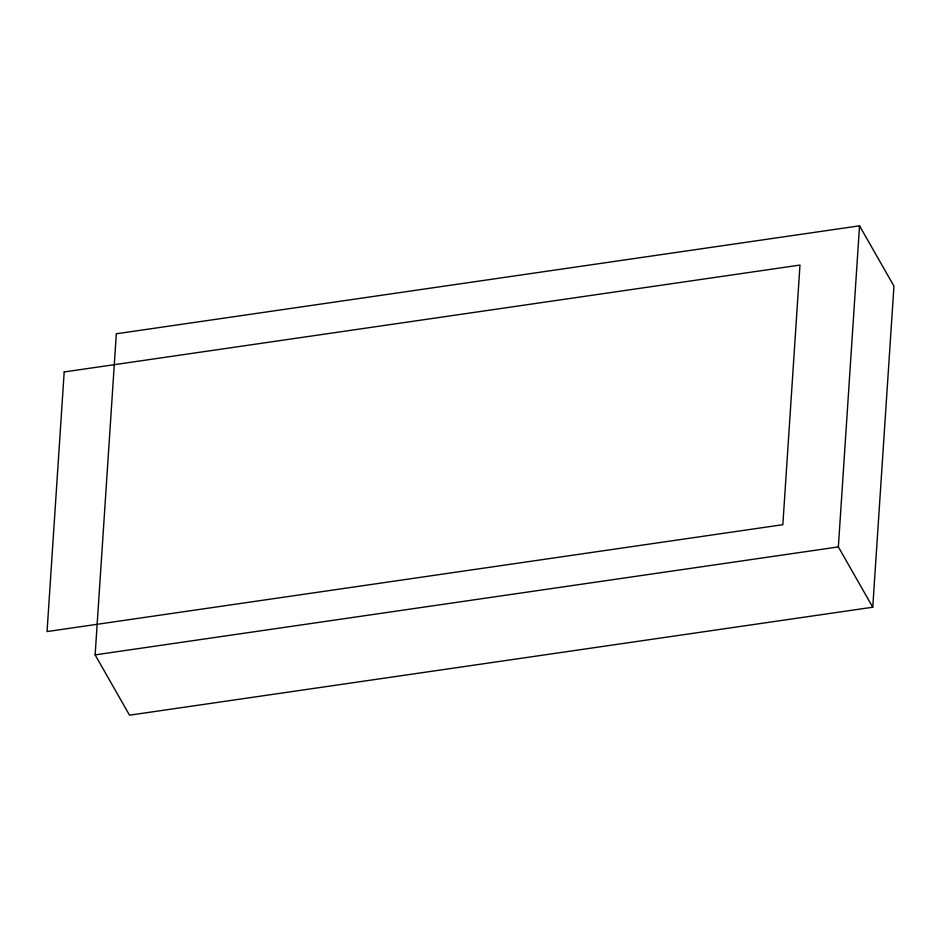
<?xml version="1.0" encoding="UTF-8"?>
<svg xmlns="http://www.w3.org/2000/svg" width="941" height="941" viewBox="0 0 941 941"><rect width="100%" height="100%" fill="white"/><g stroke="black" fill="none" stroke-linecap="round" stroke-linejoin="round"><path stroke-width="1.41" d="M95.135 654.877L116.319 333.784L859.545 225.816L893.95 286.123L872.754 607.216L129.529 715.184L95.135 654.877L838.36 546.909L872.754 607.216M838.36 546.909L859.545 225.816M64.188 371.954L47.05 631.576L782.841 524.69L799.979 265.068L64.188 371.954"/></g></svg>
